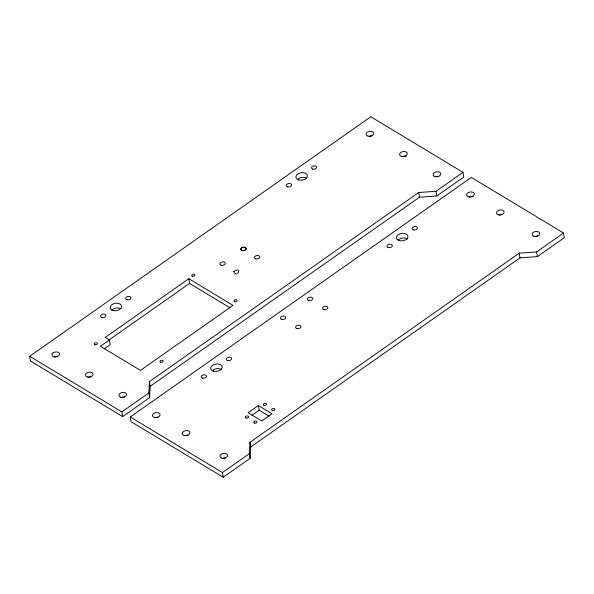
<?xml version="1.0" encoding="UTF-8"?>
<svg xmlns="http://www.w3.org/2000/svg" width="594" height="594" viewBox="0 0 594 594"><rect width="100%" height="100%" fill="white"/><g stroke="black" fill="none" stroke-linecap="round" stroke-linejoin="round"><path stroke-width="0.89" d="M149.569 397.676L148.804 392.99L149.406 381.63L418.696 192.515L436.055 191.268L462.986 172.357L370.805 116.743L29.7 356.289L30.457 360.974L122.639 416.587L149.569 397.676L150.163 386.315L149.406 381.63M250.126 458.345L249.369 453.66L249.963 442.3L519.253 253.185L536.612 251.938L563.543 233.026L471.361 177.413L130.257 416.958L131.014 421.643L223.196 477.257L250.126 458.345L250.72 446.985L249.963 442.3M109.445 339.946L100.468 346.25L140.451 370.374L233.011 305.375L188.833 278.72L105.257 337.414L109.445 339.946L110.202 344.631L104.217 348.834M109.021 339.983L189.59 283.405L188.833 278.72M150.163 386.315L419.453 197.201L436.813 195.953L463.743 177.042L462.986 172.357M122.639 416.587L121.881 411.902L148.804 392.99M258.397 405.524L248.129 412.733L261.82 420.998L272.089 413.788L258.397 405.524L259.155 410.209L269.045 416.179M251.819 415.362L259.155 410.209M250.72 446.985L520.017 257.87L537.37 256.623L564.3 237.711L563.543 233.026M223.196 477.257L222.438 472.572L249.369 453.66M189.59 283.405L229.826 307.677M29.7 356.289L121.881 411.902M130.257 416.958L222.438 472.572M536.612 251.938L537.37 256.623M519.253 253.185L520.017 257.87M436.055 191.268L436.813 195.953M418.696 192.515L419.453 197.201M111.754 310.194A5.806 3.72 -9.2 0 1 120.849 308.761M297.52 179.596A5.806 3.72 -9.2 0 1 306.615 178.163M369.802 136.123A3.861 2.48 -9.2 0 1 371.785 135.974M403.326 156.341A3.861 2.48 -9.2 0 1 406.214 156.385M435.907 176.878A3.861 2.48 -9.2 0 1 438.825 176.418M54.693 357.068A3.861 2.48 -9.2 0 1 57.611 356.615M88.209 377.294A3.861 2.48 -9.2 0 1 91.134 376.834M121.733 397.52A3.861 2.48 -9.2 0 1 124.651 397.059M212.288 370.856A5.829 3.735 -9.2 0 1 221.421 369.416M398.299 239.976A5.843 3.75 -9.2 0 1 407.506 239.011M469.423 197.104A3.861 2.48 -9.2 0 1 473.255 196.829M499.242 215.095A3.861 2.48 -9.2 0 1 502.16 214.634M155.249 417.738A3.861 2.48 -9.2 0 1 158.167 417.278M185.068 435.729A3.861 2.48 -9.2 0 1 187.986 435.268M222.735 458.449A3.861 2.48 -9.2 0 1 225.653 457.989M534.904 236.605A3.861 2.48 -9.2 0 1 537.822 236.145M233.746 271.569C237.229 279.262 242.604 265.503 233.746 271.569M242.04 250.579A2.695 1.73 -9.2 0 0 246.131 248.775A2.695 1.73 -9.2 0 0 242.196 247.542A2.695 1.73 -9.2 0 0 242.04 250.579M367.879 136.093A3.861 2.48 -9.2 0 0 373.737 133.509A3.861 2.48 -9.2 0 0 368.109 131.749A3.861 2.48 -9.2 0 0 367.879 136.093M434.919 176.537A3.861 2.48 -9.2 0 0 440.778 173.953A3.861 2.48 -9.2 0 0 435.15 172.193A3.861 2.48 -9.2 0 0 434.919 176.537M221.176 265.228A2.695 1.73 -9.2 0 0 225.267 263.424A2.695 1.73 -9.2 0 0 221.339 262.192A2.695 1.73 -9.2 0 0 221.176 265.228M255.732 258.843A2.695 1.73 -9.2 0 0 259.83 257.039A2.695 1.73 -9.2 0 0 255.895 255.806A2.695 1.73 -9.2 0 0 255.732 258.843M126.923 299.747A2.673 1.715 -9.2 0 0 130.977 297.965A2.673 1.715 -9.2 0 0 127.079 296.748A2.673 1.715 -9.2 0 0 126.923 299.747M112.83 310.499A5.806 3.72 -9.2 0 0 121.636 306.615A5.806 3.72 -9.2 0 0 113.172 303.98A5.806 3.72 -9.2 0 0 112.83 310.499M101.797 317.396A2.673 1.715 -9.2 0 0 105.851 315.607A2.673 1.715 -9.2 0 0 101.953 314.389A2.673 1.715 -9.2 0 0 101.797 317.396M287.563 186.798A2.673 1.715 -9.2 0 0 291.617 185.009A2.673 1.715 -9.2 0 0 287.719 183.791A2.673 1.715 -9.2 0 0 287.563 186.798M312.734 169.097A2.584 1.656 -9.2 0 0 316.654 167.367A2.584 1.656 -9.2 0 0 312.882 166.194A2.584 1.656 -9.2 0 0 312.734 169.097M298.596 179.9A5.806 3.72 -9.2 0 0 307.402 176.017A5.806 3.72 -9.2 0 0 298.938 173.381A5.806 3.72 -9.2 0 0 298.596 179.9M401.403 156.311A3.861 2.48 -9.2 0 0 407.261 153.727A3.861 2.48 -9.2 0 0 401.626 151.975A3.861 2.48 -9.2 0 0 401.403 156.311M53.705 356.727A3.861 2.48 -9.2 0 0 59.563 354.143A3.861 2.48 -9.2 0 0 53.935 352.383A3.861 2.48 -9.2 0 0 53.705 356.727M120.745 397.171A3.861 2.48 -9.2 0 0 126.604 394.587A3.861 2.48 -9.2 0 0 120.976 392.834A3.861 2.48 -9.2 0 0 120.745 397.171M242.085 250.519A2.606 1.671 -9.2 0 0 246.042 248.782A2.606 1.671 -9.2 0 0 242.241 247.594A2.606 1.671 -9.2 0 0 242.085 250.519M87.229 376.952A3.861 2.48 -9.2 0 0 93.08 374.369A3.861 2.48 -9.2 0 0 87.452 372.609A3.861 2.48 -9.2 0 0 87.229 376.952M94.951 344.72A1.611 1.032 -9.2 0 0 97.394 343.644A1.611 1.032 -9.2 0 0 95.047 342.909A1.611 1.032 -9.2 0 0 94.951 344.72M160.744 362.258A1.611 1.032 -9.2 0 0 163.187 361.189A1.611 1.032 -9.2 0 0 160.84 360.454A1.611 1.032 -9.2 0 0 160.744 362.258M234.719 301.693A1.611 1.032 -9.2 0 0 237.162 300.616A1.611 1.032 -9.2 0 0 234.816 299.888A1.611 1.032 -9.2 0 0 234.719 301.693M192.493 276.217A1.611 1.032 -9.2 0 0 194.936 275.141A1.611 1.032 -9.2 0 0 192.59 274.413A1.611 1.032 -9.2 0 0 192.493 276.217M246.072 418.072A1.708 1.091 -9.2 0 0 248.656 416.929A1.708 1.091 -9.2 0 0 246.168 416.156A1.708 1.091 -9.2 0 0 246.072 418.072M264.055 405.427A1.648 1.054 -9.2 0 0 266.55 404.328A1.648 1.054 -9.2 0 0 264.152 403.578A1.648 1.054 -9.2 0 0 264.055 405.427M254.477 423.091A1.648 1.054 -9.2 0 0 256.979 421.992A1.648 1.054 -9.2 0 0 254.581 421.243A1.648 1.054 -9.2 0 0 254.477 423.091M272.401 410.521A1.708 1.091 -9.2 0 0 274.992 409.377A1.708 1.091 -9.2 0 0 272.505 408.605A1.708 1.091 -9.2 0 0 272.401 410.521M227.606 360.484A2.673 1.715 -9.2 0 0 231.66 358.694A2.673 1.715 -9.2 0 0 227.762 357.477A2.673 1.715 -9.2 0 0 227.606 360.484M213.38 371.183A5.829 3.735 -9.2 0 0 222.215 367.285A5.829 3.735 -9.2 0 0 213.721 364.634A5.829 3.735 -9.2 0 0 213.38 371.183M202.465 378.118A2.673 1.715 -9.2 0 0 206.519 376.329A2.673 1.715 -9.2 0 0 202.621 375.111A2.673 1.715 -9.2 0 0 202.465 378.118M308.642 300.512A2.695 1.73 -9.2 0 0 312.734 298.708A2.695 1.73 -9.2 0 0 308.798 297.475A2.695 1.73 -9.2 0 0 308.642 300.512M281.719 319.409A2.68 1.715 -9.2 0 0 285.781 317.619A2.68 1.715 -9.2 0 0 281.875 316.402A2.68 1.715 -9.2 0 0 281.719 319.409M324.101 309.712A2.673 1.715 -9.2 0 0 327.843 307.618A2.673 1.715 -9.2 0 0 323.656 306.771A2.673 1.715 -9.2 0 0 324.101 309.712M296.852 328.556A2.695 1.73 -9.2 0 0 300.943 326.752A2.695 1.73 -9.2 0 0 297.015 325.527A2.695 1.73 -9.2 0 0 296.852 328.556M398.745 240.459A5.843 3.75 -9.2 0 0 407.967 236.991A5.843 3.75 -9.2 0 0 399.896 233.85A5.843 3.75 -9.2 0 0 398.745 240.459M388.224 247.512A2.673 1.715 -9.2 0 0 392.285 245.73A2.673 1.715 -9.2 0 0 388.387 244.513A2.673 1.715 -9.2 0 0 388.224 247.512M413.365 229.878A2.673 1.715 -9.2 0 0 417.426 228.096A2.673 1.715 -9.2 0 0 413.528 226.878A2.673 1.715 -9.2 0 0 413.365 229.878M154.262 417.396A3.861 2.48 -9.2 0 0 160.12 414.812A3.861 2.48 -9.2 0 0 154.492 413.053A3.861 2.48 -9.2 0 0 154.262 417.396M184.081 435.38A3.861 2.48 -9.2 0 0 189.939 432.796A3.861 2.48 -9.2 0 0 184.311 431.044A3.861 2.48 -9.2 0 0 184.081 435.38M221.748 458.108A3.861 2.48 -9.2 0 0 227.606 455.524A3.861 2.48 -9.2 0 0 221.97 453.764A3.861 2.48 -9.2 0 0 221.748 458.108M468.436 196.763A3.861 2.48 -9.2 0 0 474.294 194.179A3.861 2.48 -9.2 0 0 468.666 192.419A3.861 2.48 -9.2 0 0 468.436 196.763M498.255 214.746A3.861 2.48 -9.2 0 0 504.113 212.162A3.861 2.48 -9.2 0 0 498.485 210.41A3.861 2.48 -9.2 0 0 498.255 214.746M533.917 236.263A3.861 2.48 -9.2 0 0 539.775 233.68A3.861 2.48 -9.2 0 0 534.147 231.92A3.861 2.48 -9.2 0 0 533.917 236.263"/></g></svg>
